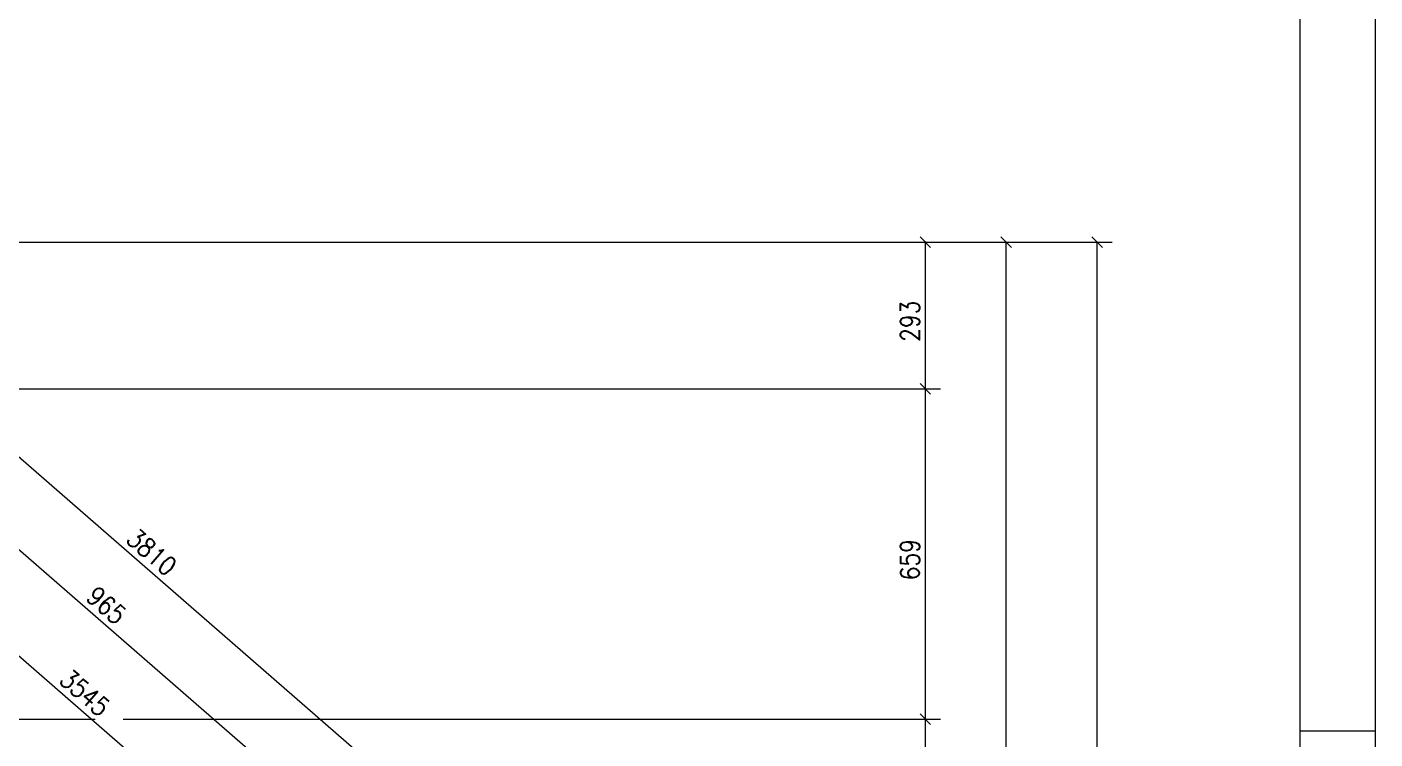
# Model space of a CAD drawing. Header units: millimetres. Extents: x 5 to 846, y 5 to 599.
# Drawn here: x 666.5 to 846, y 300.9 to 395.7 of the extents above; entities that cross this region are included whole.
import ezdxf

# ---------------------------------------------------------------- set-up
doc = ezdxf.new("R2010")
doc.units = ezdxf.units.MM
doc.linetypes.add('XKITLINE00', pattern=[0])
doc.linetypes.add('XKITLINE02', pattern=[4, 2, -2])
for name, color, linetype, lineweight in [('Cota', 4, 'Continuous', 0), ('Outro tipo de objeto', 7, 'Continuous', 0), ('Peça', 2, 'Continuous', 0)]:
    doc.layers.add(name, color=color, linetype=linetype, lineweight=lineweight)
doc.styles.add('SIMPLEX', font='SIMPLEX_.TTF')

# ---------------------------------------------------------------- blocks, each defined once
blk = doc.blocks.new('*A60')
at = {"layer": 'Peça', "color": 7, "linetype": 'XKITLINE02', "lineweight": 0}
for p, q in [((561.71, 355.72), (560.83, 354.72)), ((560.83, 354.72), (685.72, 246.12)), ((689.22, 243.08), (738.66, 200.08)), ((739.54, 201.09), (738.66, 200.08))]:
    blk.add_line(p, q, dxfattribs=at)
at = {"layer": 'Peça', "color": 4, "linetype": 'XKITLINE00', "lineweight": 0}
for p, q in [((561.93, 355.97), (561.71, 355.72)), ((561.93, 355.97), (686.77, 247.41)), ((689.22, 245.29), (739.76, 201.34)), ((739.76, 201.34), (739.54, 201.09))]:
    blk.add_line(p, q, dxfattribs=at)
blk = doc.blocks.new('*A343')
at = {"layer": 'Cota', "color": 7, "linetype": 'XKITLINE00', "lineweight": 0}
blk.add_line((586.51, 407.05), (778.17, 240.38), dxfattribs=at)
at = {"layer": 'Cota', "color": 3, "style": 'SIMPLEX', "width": 0.85}
blk.add_text('3810', height=2.5, rotation=-41.0066, dxfattribs=at).set_placement((679.54, 327.21))
blk = doc.blocks.new('*A346')
at = {"layer": 'Cota', "color": 7, "linetype": 'XKITLINE00', "lineweight": 0}
for p, q in [((551.69, 367.01), (788.12, 367.01)), ((785.41, 367.71), (786.82, 366.3)), ((786.12, 347.48), (786.12, 367.01)), ((571.69, 347.48), (788.12, 347.48)), ((785.41, 348.19), (786.82, 346.77))]:
    blk.add_line(p, q, dxfattribs=at)
at = {"layer": 'Cota', "color": 3}
for p in [(786.12, 367.01), (786.12, 347.48)]:
    blk.add_point(p, dxfattribs=at)
at = {"layer": 'Cota', "color": 3, "style": 'SIMPLEX', "width": 0.85}
blk.add_text('293', height=2.5, rotation=90.0002, dxfattribs=at).set_placement((785.32, 353.76))
blk = doc.blocks.new('*A347')
at = {"layer": 'Cota', "color": 7, "linetype": 'XKITLINE00', "lineweight": 0}
for p, q in [((571.69, 347.48), (788.12, 347.48)), ((785.41, 348.19), (786.82, 346.77)), ((786.12, 303.52), (786.12, 347.48)), ((622.25, 303.52), (675.56, 303.52)), ((679.28, 303.52), (788.12, 303.52)), ((785.41, 304.23), (786.82, 302.81))]:
    blk.add_line(p, q, dxfattribs=at)
at = {"layer": 'Cota', "color": 3}
for p in [(786.12, 347.48), (786.12, 303.52)]:
    blk.add_point(p, dxfattribs=at)
at = {"layer": 'Cota', "color": 3, "style": 'SIMPLEX', "width": 0.85}
blk.add_text('659', height=2.5, rotation=90.0002, dxfattribs=at).set_placement((785.32, 322.02))
blk = doc.blocks.new('*A348')
at = {"layer": 'Cota', "color": 7, "linetype": 'XKITLINE00', "lineweight": 0}
for p, q in [((622.25, 303.52), (675.56, 303.52)), ((679.28, 303.52), (788.12, 303.52)), ((785.41, 304.23), (786.82, 302.81)), ((786.12, 261.3), (786.12, 303.52)), ((670.8, 261.3), (788.12, 261.3)), ((785.41, 262.01), (786.82, 260.59))]:
    blk.add_line(p, q, dxfattribs=at)
at = {"layer": 'Cota', "color": 3}
for p in [(786.12, 303.52), (786.12, 261.3)]:
    blk.add_point(p, dxfattribs=at)
at = {"layer": 'Cota', "color": 3, "style": 'SIMPLEX', "width": 0.85}
blk.add_text('633', height=2.5, rotation=90.0002, dxfattribs=at).set_placement((785.32, 278.93))
blk = doc.blocks.new('*A354')
at = {"layer": 'Cota', "color": 7, "linetype": 'XKITLINE00', "lineweight": 0}
for p, q in [((551.69, 367.01), (798.88, 367.01)), ((796.17, 367.71), (797.58, 366.3)), ((796.88, 200.34), (796.88, 367.01))]:
    blk.add_line(p, q, dxfattribs=at)
at = {"layer": 'Cota', "color": 3}
blk.add_point((796.88, 367.01), dxfattribs=at)
blk = doc.blocks.new('*A355')
at = {"layer": 'Cota', "color": 7, "linetype": 'XKITLINE00', "lineweight": 0}
for p, q in [((551.69, 367.01), (811, 367.01)), ((808.29, 367.71), (809.7, 366.3)), ((809, 119.82), (809, 367.01))]:
    blk.add_line(p, q, dxfattribs=at)
at = {"layer": 'Cota', "color": 3}
blk.add_point((809, 367.01), dxfattribs=at)
blk = doc.blocks.new('*A357')
at = {"layer": 'Cota', "color": 7, "linetype": 'XKITLINE00', "lineweight": 0}
blk.add_line((584.44, 382.37), (762.77, 227.29), dxfattribs=at)
at = {"layer": 'Cota', "color": 3, "style": 'SIMPLEX', "width": 0.85}
blk.add_text('3545', height=2.5, rotation=-41.0066, dxfattribs=at).set_placement((670.63, 308.48))
blk = doc.blocks.new('*A399')
at = {"layer": 'Cota', "color": 7, "linetype": 'XKITLINE00', "lineweight": 0}
for p, q in [((622.25, 303.52), (653.36, 339.3)), ((653.01, 337.82), (651.01, 337.68)), ((652.01, 337.75), (700.57, 295.53)), ((670.8, 261.3), (701.91, 297.08)), ((701.56, 295.6), (699.57, 295.46))]:
    blk.add_line(p, q, dxfattribs=at)
at = {"layer": 'Cota', "color": 3}
for p in [(652.01, 337.75), (700.57, 295.53)]:
    blk.add_point(p, dxfattribs=at)
at = {"layer": 'Cota', "color": 3, "style": 'SIMPLEX', "width": 0.85}
blk.add_text('965', height=2.5, rotation=-41.0066, dxfattribs=at).set_placement((674.19, 319.53))

msp = doc.modelspace()

# ---------------------------------------------------------------- linework, layer by layer
at = {"layer": 'Outro tipo de objeto', "color": 7, "linetype": 'XKITLINE00', "lineweight": 0}
msp.add_line((846, 599), (846, 5), dxfattribs=at)
at = {"layer": 'Outro tipo de objeto', "color": 6, "linetype": 'XKITLINE00', "lineweight": 0}
msp.add_line((836, 589), (836, 15), dxfattribs=at)
at = {"layer": 'Outro tipo de objeto', "color": 2, "linetype": 'XKITLINE00', "lineweight": 0}
msp.add_line((836, 302), (846, 302), dxfattribs=at)

# ---------------------------------------------------------------- block references
at = {"lineweight": 0}
for name in ['*A343', '*A357', '*A346', '*A354', '*A355', '*A60', '*A347', '*A399', '*A348']:
    msp.add_blockref(name, (0, 0), dxfattribs=at)

doc.saveas('drawing.dxf')
